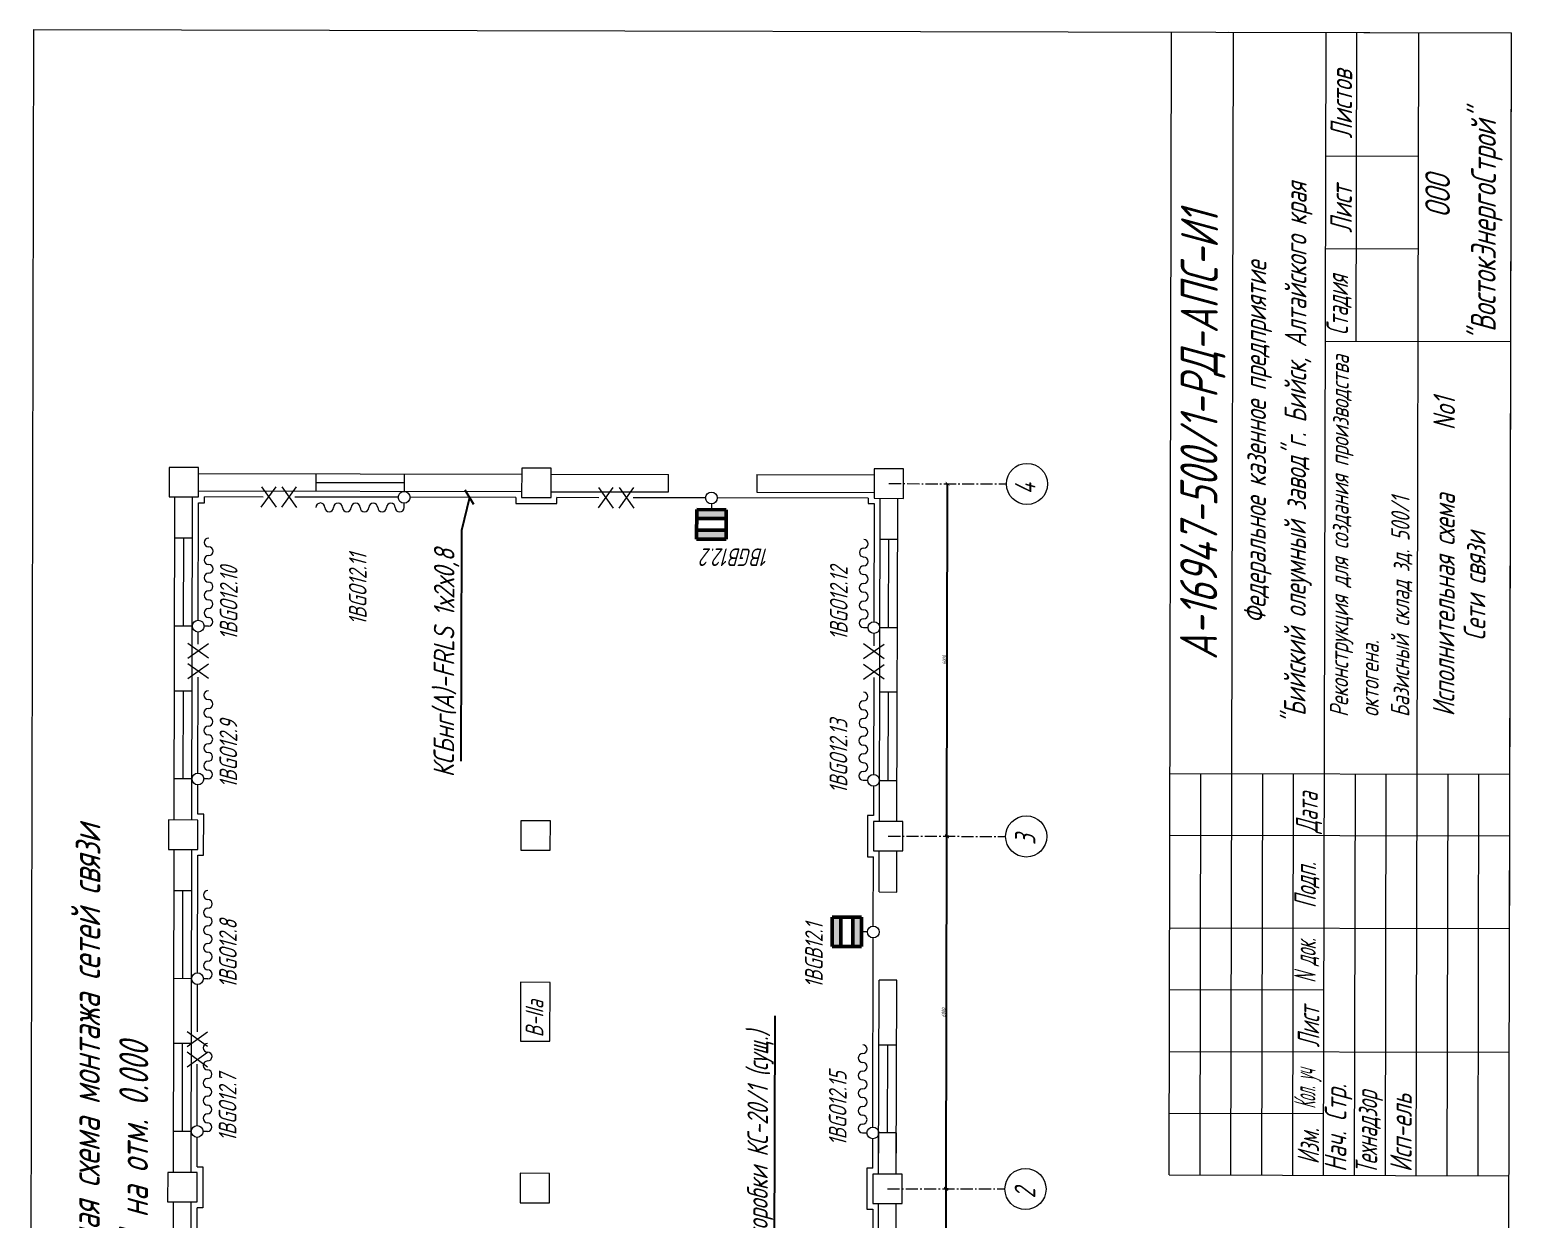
# Model space of a CAD drawing. Header units: millimetres. Extents: x 11147 to 17246, y -744 to 6547.
# Drawn here: x 16260 to 17231, y 1644 to 2423 of the extents above; entities that cross this region are included whole.
import ezdxf
from ezdxf import colors
from ezdxf.entities.mleader import LeaderData, LeaderLine
from ezdxf.math import Vec2, Vec3

# ---------------------------------------------------------------- set-up
doc = ezdxf.new("R2010")
doc.units = ezdxf.units.MM
doc.linetypes.add('gost6', pattern=[12, 8, -1.5, 1, -1.5])
doc.layers.get('Defpoints').update_dxf_attribs({"color": 33})
for name, color, linetype, lineweight in [('Датчики (Вновь)', 2, 'Continuous', 50), ('ИИ_ОФОРМЛЕНИЕ_025', 7, 'Continuous', 25), ('КаБель силовой (Вновь)', 1, 'Continuous', 60), ('Линия выноска', 137, 'Continuous', 20), ('Линия связи (Вновь)', 3, 'Continuous', 60), ('Осевая', 4, 'gost6', 25), ('Размерная', 4, 'Continuous', 25), ('Рамка толстая', 7, 'Continuous', 60), ('Рамка тонкая', 5, 'Continuous', 25), ('Строительный', 251, 'Continuous', 13), ('текст', 7, 'Continuous', 25), ('Эл. аппараты (Вновь)', 93, 'Continuous', 50)]:
    doc.layers.add(name, color=color, linetype=linetype, lineweight=lineweight)
doc.styles.add('Simplex', font='simplex.shx', dxfattribs={"width": 0.7, "oblique": 15})
doc.styles.get("Standard").update_dxf_attribs({"font": 'arial.ttf'})
doc.dimstyles.new('ISO-25', dxfattribs={"dimtxt": 2.5, "dimasz": 2.5, "dimexe": 1.25, "dimexo": 0.625, "dimtad": 1, "dimtxsty": 'Standard', "dimcen": 2.5, "dimadec": 0, "dimazin": 0, "dimtfac": 1, "dimtmove": 0, "dimatfit": 3, "dimfxl": 1, "dimarcsym": 0})

# ---------------------------------------------------------------- blocks, each defined once
blk = doc.blocks.new('_ArchTick')
at = {"color": 0, "linetype": 'ByBlock', "const_width": 0.15}
blk.add_lwpolyline([(-0.5, -0.5), (0.5, 0.5)], dxfattribs=at)
blk = doc.blocks.new('*D138')
at = {"layer": 'Defpoints', "color": 0, "lineweight": 80, "transparency": 16777216}
for p in [(16860.48, 1663.25), (16860.48, 1663.25), (16859.99, 1432.14)]:
    blk.add_point(p, dxfattribs=at)
at = {"layer": 'Размерная', "color": 0, "lineweight": -2, "transparency": 16777216}
for p, q in [((16859.85, 1663.25), (16859.23, 1663.25)), ((16859.99, 1432.14), (16860.48, 1663.25)), ((16860.62, 1432.13), (16861.24, 1432.13))]:
    blk.add_line(p, q, dxfattribs=at)
at = {"layer": 'Размерная', "color": 0, "lineweight": -2, "transparency": 16777216, "xscale": 2.5, "yscale": 2.5, "zscale": 2.5}
for p, rotation in [((16860.48, 1663.25), 89.88075628171742), ((16859.99, 1432.14), 269.8807562817174)]:
    blk.add_blockref('_ArchTick', p, dxfattribs=dict(at, rotation=rotation))
at = {"layer": 'Размерная', "color": 0, "lineweight": 20, "transparency": 16777216, "insert": (16858.36, 1547.7), "char_height": 2.5, "attachment_point": 5, "rotation": 89.88076, "style": 'Simplex'}
blk.add_mtext('6000', dxfattribs=at)
blk = doc.blocks.new('*D134')
at = {"layer": 'Defpoints', "color": 0, "lineweight": 80, "transparency": 16777216}
for p in [(16860.96, 1894.36), (16860.96, 1894.36), (16860.48, 1663.25)]:
    blk.add_point(p, dxfattribs=at)
at = {"layer": 'Размерная', "color": 0, "lineweight": -2, "transparency": 16777216}
for p, q in [((16860.33, 1894.36), (16859.71, 1894.36)), ((16860.48, 1663.25), (16860.96, 1894.36)), ((16861.1, 1663.25), (16861.73, 1663.25))]:
    blk.add_line(p, q, dxfattribs=at)
at = {"layer": 'Размерная', "color": 0, "lineweight": -2, "transparency": 16777216, "xscale": 2.5, "yscale": 2.5, "zscale": 2.5}
for p, rotation in [((16860.96, 1894.36), 89.88075628171742), ((16860.48, 1663.25), 269.8807562817174)]:
    blk.add_blockref('_ArchTick', p, dxfattribs=dict(at, rotation=rotation))
at = {"layer": 'Размерная', "color": 0, "lineweight": 20, "transparency": 16777216, "insert": (16858.84, 1778.81), "char_height": 2.5, "attachment_point": 5, "rotation": 89.88076, "style": 'Simplex'}
blk.add_mtext('6000', dxfattribs=at)
blk = doc.blocks.new('*D135')
at = {"layer": 'Defpoints', "color": 0, "lineweight": 80, "transparency": 16777216}
for p in [(16861.44, 2125.47), (16861.44, 2125.47), (16860.96, 1894.36)]:
    blk.add_point(p, dxfattribs=at)
at = {"layer": 'Размерная', "color": 0, "lineweight": -2, "transparency": 16777216}
for p, q in [((16860.81, 2125.47), (16860.19, 2125.47)), ((16860.96, 1894.36), (16861.44, 2125.47)), ((16861.58, 1894.36), (16862.21, 1894.36))]:
    blk.add_line(p, q, dxfattribs=at)
at = {"layer": 'Размерная', "color": 0, "lineweight": -2, "transparency": 16777216, "xscale": 2.5, "yscale": 2.5, "zscale": 2.5}
for p, rotation in [((16861.44, 2125.47), 89.88075628171742), ((16860.96, 1894.36), 269.8807562817174)]:
    blk.add_blockref('_ArchTick', p, dxfattribs=dict(at, rotation=rotation))
at = {"layer": 'Размерная', "color": 0, "lineweight": 20, "transparency": 16777216, "insert": (16859.32, 2009.92), "char_height": 2.5, "attachment_point": 5, "rotation": 89.88076, "style": 'Simplex'}
blk.add_mtext('6000', dxfattribs=at)
blk = doc.blocks.new('A$C42F14C84')
at = {"layer": 'Датчики (Вновь)', "true_color": 0x000000}
h = blk.add_hatch(color=18, dxfattribs=at)
h.paths.add_polyline_path([(5, 3.5), (5, 5), (0, 5), (0, 3.5)])
h.paths.add_polyline_path([(0, 1.5), (0, 0), (5, 0), (5, 1.5)])
at = {"layer": 'Датчики (Вновь)', "color": 18, "true_color": 0x000000}
for p, q in [((0, 5), (0, 0)), ((5, 5), (0, 5)), ((0, 3.5), (5, 3.5)), ((5, 0), (5, 5)), ((0, 1.5), (5, 1.5)), ((0, 0), (5, 0))]:
    blk.add_line(p, q, dxfattribs=at)
blk = doc.blocks.new('_Oblique')
at = {"color": 0, "linetype": 'ByBlock', "lineweight": -2}
blk.add_line((-0.5, -0.5), (0.5, 0.5), dxfattribs=at)

msp = doc.modelspace()

# ---------------------------------------------------------------- linework, layer by layer
at = {"color": 18, "lineweight": 20, "true_color": 0x000000}
for p, q in [((17006.69388, 1672.34162), (17008.25321, 2421.59)), ((17045.37813, 2421.51273), (17231.00273, 2421.12641)), ((17047.74167, 1935.50676), (17048.75313, 2421.50571)), ((17107.94366, 1672.1309), (17109.503, 2421.37928)), ((17129.33151, 2218.83757), (17129.75295, 2421.33713)), ((17169.2414, 1935.2539), (17170.25286, 2421.25284)), ((17229.70329, 1796.75276), (17231.00273, 2421.12641)), ((17109.33442, 2340.37945), (17170.08429, 2340.25302)), ((17109.20799, 2279.62958), (17169.95785, 2279.50315)), ((17109.08155, 2218.87972), (17230.58129, 2218.62685)), ((17007.24175, 1935.59105), (17229.99127, 1935.12746)), ((17026.94384, 1672.29948), (17027.49171, 1935.54891)), ((17047.19379, 1672.25733), (17047.74167, 1935.50676)), ((17067.44375, 1672.21519), (17067.99162, 1935.46462)), ((17087.6937, 1672.17304), (17088.24158, 1935.42247)), ((17128.19362, 1672.08876), (17128.74149, 1935.33819)), ((17148.44357, 1672.04661), (17148.99145, 1935.29604)), ((17168.69353, 1672.00447), (17169.2414, 1935.2539)), ((17188.94349, 1671.96232), (17189.49136, 1935.21175)), ((17209.19344, 1671.92018), (17209.74132, 1935.16961)), ((17007.15747, 1895.09114), (17229.90698, 1894.62755)), ((17007.03103, 1834.34127), (17229.78055, 1833.87768)), ((17006.94675, 1793.84136), (17108.19653, 1793.63064)), ((17006.86246, 1753.34145), (17229.61197, 1752.87786)), ((17006.77817, 1712.84153), (17108.02795, 1712.63081)), ((17006.69388, 1672.34162), (17229.4434, 1671.87803))]:
    msp.add_line(p, q, dxfattribs=at)
at = {"layer": 'КаБель силовой (Вновь)', "lineweight": 20}
for p, q in [((16505.10574, 2109.84243), (16505.11175, 2112.73133)), ((16376.869, 2032.10878), (16373.98011, 2032.1148)), ((16806.35158, 2031.21495), (16809.24047, 2031.20893)), ((16376.66057, 1931.96038), (16373.77168, 1931.96639)), ((16806.14315, 1931.06654), (16809.03205, 1931.06053)), ((16376.38801, 1800.99708), (16373.49912, 1801.0031)), ((16376.17959, 1700.84868), (16373.29069, 1700.85469)), ((16805.66216, 1699.95484), (16808.55106, 1699.94883))]:
    msp.add_line(p, q, dxfattribs=at)
for centre, start, end in [((16450.21671, 2109.95667), 359.88075628, 179.88075628), ((16455.9945, 2109.94464), 179.88075628, 359.88075628), ((16461.77229, 2109.93262), 359.88075628, 179.88075628), ((16467.55009, 2109.92059), 179.88075628, 359.88075628), ((16473.32788, 2109.90857), 359.88075628, 179.88075628), ((16479.10567, 2109.89655), 179.88075628, 359.88075628), ((16484.88346, 2109.88452), 359.88075628, 179.88075628), ((16490.66126, 2109.8725), 179.88075628, 359.88075628), ((16496.43905, 2109.86047), 359.88075628, 179.88075628), ((16502.21684, 2109.84845), 179.88075628, 359.88075628), ((16376.98324, 2086.99781), 89.88075628, 269.88075628), ((16806.46581, 2086.10397), 269.88075628, 89.88075628), ((16376.97121, 2081.22002), 269.88075628, 89.88075628), ((16806.45379, 2080.32618), 89.88075628, 269.88075628), ((16376.95919, 2075.44223), 89.88075628, 269.88075628), ((16376.94716, 2069.66444), 269.88075628, 89.88075628), ((16806.42974, 2068.7706), 89.88075628, 269.88075628), ((16806.44176, 2074.54839), 269.88075628, 89.88075628), ((16376.93514, 2063.88664), 89.88075628, 269.88075628), ((16376.92311, 2058.10885), 269.88075628, 89.88075628), ((16806.40569, 2057.21501), 89.88075628, 269.88075628), ((16806.41771, 2062.9928), 269.88075628, 89.88075628), ((16376.91109, 2052.33106), 89.88075628, 269.88075628), ((16806.39366, 2051.43722), 269.88075628, 89.88075628), ((16376.88704, 2040.77547), 89.88075628, 269.88075628), ((16376.89906, 2046.55327), 269.88075628, 89.88075628), ((16806.38164, 2045.65943), 89.88075628, 269.88075628), ((16806.36962, 2039.88163), 269.88075628, 89.88075628), ((16376.87502, 2034.99768), 269.88075628, 89.88075628), ((16806.35759, 2034.10384), 89.88075628, 269.88075628), ((16376.77481, 1986.84941), 89.88075628, 269.88075628), ((16376.76278, 1981.07162), 269.88075628, 89.88075628), ((16806.24536, 1980.17778), 89.88075628, 269.88075628), ((16806.25738, 1985.95557), 269.88075628, 89.88075628), ((16376.75076, 1975.29382), 89.88075628, 269.88075628), ((16376.73874, 1969.51603), 269.88075628, 89.88075628), ((16806.23333, 1974.39999), 269.88075628, 89.88075628), ((16376.72671, 1963.73824), 89.88075628, 269.88075628), ((16806.22131, 1968.62219), 89.88075628, 269.88075628), ((16806.20929, 1962.8444), 269.88075628, 89.88075628), ((16376.70266, 1952.18265), 89.88075628, 269.88075628), ((16376.71469, 1957.96045), 269.88075628, 89.88075628), ((16806.19726, 1957.06661), 89.88075628, 269.88075628), ((16806.18524, 1951.28882), 269.88075628, 89.88075628), ((16376.67861, 1940.62707), 89.88075628, 269.88075628), ((16376.69064, 1946.40486), 269.88075628, 89.88075628), ((16806.17321, 1945.51102), 89.88075628, 269.88075628), ((16376.66659, 1934.84928), 269.88075628, 89.88075628), ((16806.14916, 1933.95544), 89.88075628, 269.88075628), ((16806.16119, 1939.73323), 269.88075628, 89.88075628), ((16376.50225, 1855.88611), 89.88075628, 269.88075628), ((16376.4782, 1844.33053), 89.88075628, 269.88075628), ((16376.49022, 1850.10832), 269.88075628, 89.88075628), ((16376.46617, 1838.55274), 269.88075628, 89.88075628), ((16376.45415, 1832.77494), 89.88075628, 269.88075628), ((16376.44213, 1826.99715), 269.88075628, 89.88075628), ((16376.4301, 1821.21936), 89.88075628, 269.88075628), ((16376.41808, 1815.44157), 269.88075628, 89.88075628), ((16376.40605, 1809.66377), 89.88075628, 269.88075628), ((16376.39403, 1803.88598), 269.88075628, 89.88075628), ((16376.29382, 1755.73771), 89.88075628, 269.88075628), ((16376.2818, 1749.95992), 269.88075628, 89.88075628), ((16805.76437, 1749.06608), 89.88075628, 269.88075628), ((16805.77639, 1754.84387), 269.88075628, 89.88075628), ((16376.26977, 1744.18212), 89.88075628, 269.88075628), ((16376.25775, 1738.40433), 269.88075628, 89.88075628), ((16805.74032, 1737.51049), 89.88075628, 269.88075628), ((16805.75235, 1743.28829), 269.88075628, 89.88075628), ((16376.24572, 1732.62654), 89.88075628, 269.88075628), ((16376.2337, 1726.84875), 269.88075628, 89.88075628), ((16805.7283, 1731.7327), 269.88075628, 89.88075628), ((16376.22167, 1721.07095), 89.88075628, 269.88075628), ((16805.71627, 1725.95491), 89.88075628, 269.88075628), ((16805.70425, 1720.17712), 269.88075628, 89.88075628), ((16376.19762, 1709.51537), 89.88075628, 269.88075628), ((16376.20965, 1715.29316), 269.88075628, 89.88075628), ((16805.69222, 1714.39932), 89.88075628, 269.88075628), ((16805.6802, 1708.62153), 269.88075628, 89.88075628), ((16376.1856, 1703.73758), 269.88075628, 89.88075628), ((16805.66817, 1702.84374), 89.88075628, 269.88075628)]:
    msp.add_arc(centre, 2.8889, start, end, dxfattribs=at)
at = {"layer": 'Линия связи (Вновь)', "lineweight": 20}
for p, q in [((16411.49753, 2110.03725), (16421.15524, 2123.49873)), ((16411.52559, 2123.51877), (16421.12719, 2110.01721)), ((16424.97905, 2110.00919), (16434.63676, 2123.47067)), ((16425.00711, 2123.49071), (16434.6087, 2109.98915)), ((16632.57961, 2109.57714), (16642.23732, 2123.03861)), ((16632.60767, 2123.05865), (16642.20927, 2109.55709)), ((16646.06113, 2109.54908), (16655.71884, 2123.01055)), ((16646.08919, 2123.03059), (16655.69078, 2109.52904)), ((16370.13626, 2035.97467), (16370.29659, 2113.01191)), ((16370.29659, 2113.01191), (16374.14845, 2113.00389)), ((16374.14845, 2113.00389), (16374.15647, 2116.85575)), ((16412.70288, 2116.77553), (16374.15647, 2116.85575)), ((16501.2679, 2116.59121), (16433.43383, 2116.73238)), ((16578.30514, 2116.43088), (16508.97163, 2116.57518)), ((16578.30514, 2116.43088), (16578.29712, 2112.57902)), ((16578.29712, 2112.57902), (16605.26015, 2112.5229)), ((16605.26015, 2112.5229), (16605.26817, 2116.37476)), ((16632.79769, 2116.31747), (16605.26817, 2116.37476)), ((16702.73114, 2116.17192), (16655.24016, 2116.27076)), ((16706.57499, 2112.31205), (16706.56697, 2108.46018)), ((16809.41684, 2115.94989), (16710.43487, 2116.15589)), ((16809.41684, 2115.94989), (16809.40955, 2112.44784)), ((16809.40955, 2112.44784), (16813.26141, 2112.43982)), ((16813.26141, 2112.43982), (16813.10035, 2035.05278)), ((16363.34394, 2011.21271), (16376.8455, 2020.8143)), ((16376.82546, 2011.18465), (16363.36398, 2020.84236)), ((16370.10362, 2020.2919), (16370.12023, 2028.27095)), ((16813.08432, 2027.34905), (16813.0675, 2019.2679)), ((16806.3091, 2010.80542), (16819.81066, 2020.40702)), ((16819.79062, 2010.77736), (16806.32914, 2020.43508)), ((16363.31588, 1997.73119), (16376.81744, 2007.33279)), ((16376.7974, 1997.70313), (16363.33592, 2007.36085)), ((16806.28104, 1997.32391), (16819.7826, 2006.9255)), ((16819.76256, 1997.29585), (16806.30109, 2006.95356)), ((16369.92783, 1935.82627), (16370.05882, 1998.7668)), ((16813.0241, 1998.41361), (16812.89192, 1934.90438)), ((16369.87172, 1908.86324), (16369.9118, 1928.12255)), ((16812.87589, 1927.20065), (16812.83581, 1907.94134)), ((16373.72358, 1908.85522), (16369.87172, 1908.86324)), ((16373.66746, 1881.89219), (16373.72358, 1908.85522)), ((16808.98395, 1907.94936), (16808.92783, 1880.98633)), ((16812.83581, 1907.94134), (16808.98395, 1907.94936)), ((16369.65527, 1804.86297), (16369.8156, 1881.90021)), ((16369.8156, 1881.90021), (16373.66746, 1881.89219)), ((16808.92783, 1880.98633), (16812.77969, 1880.97831)), ((16812.68502, 1835.49011), (16812.77969, 1880.97831)), ((16808.82514, 1831.64627), (16804.97328, 1831.65428)), ((16812.41093, 1703.79268), (16812.66899, 1827.78639)), ((16369.57473, 1766.16477), (16369.63924, 1797.15925)), ((16362.81411, 1756.63352), (16376.31567, 1766.23512)), ((16376.29563, 1756.60547), (16362.83415, 1766.26318)), ((16362.78605, 1743.15201), (16376.28761, 1752.7536)), ((16376.26757, 1743.12395), (16362.80609, 1752.78166)), ((16369.44684, 1704.71457), (16369.53047, 1744.89827)), ((16369.39073, 1677.75154), (16369.43081, 1697.01085)), ((16812.35482, 1676.82964), (16812.3949, 1696.08895)), ((16369.39073, 1677.75154), (16373.24259, 1677.74352)), ((16373.24259, 1677.74352), (16373.18647, 1650.78049)), ((16808.50296, 1676.83766), (16808.44684, 1649.87463)), ((16812.35482, 1676.82964), (16808.50296, 1676.83766)), ((16369.17428, 1573.75128), (16369.33461, 1650.78851)), ((16373.18647, 1650.78049), (16369.33461, 1650.78851)), ((16808.44684, 1649.87463), (16812.2987, 1649.86661)), ((16812.2987, 1649.86661), (16812.13837, 1572.82938))]:
    msp.add_line(p, q, dxfattribs=at)
at = {"layer": 'Осевая', "lineweight": 20}
for p, q in [((16822.91839, 2125.55149), (16899.95563, 2125.39116)), ((16822.4374, 1894.43979), (16899.47464, 1894.27946)), ((16821.95642, 1663.32809), (16898.99365, 1663.16776))]:
    msp.add_line(p, q, dxfattribs=at)
at = {"layer": 'Рамка толстая', "color": 18, "lineweight": 20, "true_color": 0x000000}
for p, q in [((16259.60534, 1090.0202), (16262.37983, 2423.14231)), ((16262.37983, 2423.14231), (17231.00273, 2421.12641)), ((17228.22824, 1088.0043), (17231.00273, 2421.12641))]:
    msp.add_line(p, q, dxfattribs=at)
at = {"layer": 'Рамка тонкая', "lineweight": 20}
for p, q in [((16581.49564, 1798.64428), (16581.41547, 1760.12566)), ((16600.75495, 1798.60419), (16581.49564, 1798.64428)), ((16600.67478, 1760.08558), (16600.75495, 1798.60419)), ((16581.41547, 1760.12566), (16600.67478, 1760.08558))]:
    msp.add_line(p, q, dxfattribs=at)
for centre in [(16913.43714, 2125.3631), (16912.95615, 1894.2514), (16912.47516, 1663.1397)]:
    msp.add_circle(centre, 13.48155, dxfattribs=at)
at = {"layer": 'Строительный', "lineweight": 20}
for p, q in [((16351.08538, 2136.16316), (16351.0453, 2116.90385)), ((16370.34469, 2136.12308), (16351.08538, 2136.16316)), ((16370.30461, 2116.86377), (16370.34469, 2136.12308)), ((16370.33667, 2132.27122), (16582.18907, 2131.83031)), ((16447.34986, 2120.5553), (16447.37391, 2132.11089)), ((16505.15183, 2131.99064), (16505.12778, 2120.43505)), ((16582.19708, 2135.68217), (16582.157, 2116.42286)), ((16601.45639, 2135.64209), (16582.19708, 2135.68217)), ((16601.41631, 2116.38278), (16601.45639, 2135.64209)), ((16601.44837, 2131.79023), (16678.48561, 2131.6299)), ((16678.46156, 2120.07431), (16678.48561, 2131.6299)), ((16736.26353, 2131.50965), (16736.23948, 2119.95406)), ((16736.26353, 2131.50965), (16813.30076, 2131.34932)), ((16813.30878, 2135.20118), (16813.2687, 2115.94187)), ((16832.56809, 2135.1611), (16813.30878, 2135.20118)), ((16832.52801, 2115.90179), (16832.56809, 2135.1611)), ((16370.31262, 2120.71563), (16582.16502, 2120.27472)), ((16447.36188, 2126.33309), (16505.13981, 2126.21285)), ((16601.42432, 2120.23464), (16678.46156, 2120.07431)), ((16736.23948, 2119.95406), (16813.27672, 2119.79373)), ((16351.0453, 2116.90385), (16370.30461, 2116.86377)), ((16354.45625, 1905.04344), (16354.89716, 2116.89584)), ((16366.01184, 1905.01939), (16366.45275, 2116.87179)), ((16582.157, 2116.42286), (16601.41631, 2116.38278)), ((16813.2687, 2115.94187), (16832.52801, 2115.90179)), ((16816.67965, 1904.08147), (16817.12056, 2115.93386)), ((16828.23524, 1904.05742), (16828.67615, 2115.90981)), ((16354.84105, 2089.9328), (16366.39663, 2089.90875)), ((16360.49859, 2032.14285), (16360.61884, 2089.92078)), ((16828.62003, 2088.94678), (16817.06444, 2088.97082)), ((16822.72199, 2031.18088), (16822.84224, 2088.9588)), ((16366.27638, 2032.13083), (16354.7208, 2032.15488)), ((16816.9442, 2031.1929), (16828.49978, 2031.16885)), ((16354.63262, 1989.7844), (16366.1882, 1989.76035)), ((16360.29016, 1931.99445), (16360.41041, 1989.77238)), ((16828.4116, 1988.79837), (16816.85602, 1988.82242)), ((16822.51356, 1931.03247), (16822.63381, 1988.8104)), ((16366.06795, 1931.98243), (16354.51237, 1932.00648)), ((16816.73577, 1931.0445), (16828.29135, 1931.02045)), ((16350.60439, 1905.05146), (16350.56431, 1885.79215)), ((16369.8637, 1905.01138), (16350.60439, 1905.05146)), ((16369.82362, 1885.75207), (16369.8637, 1905.01138)), ((16581.71609, 1904.57047), (16581.67601, 1885.31116)), ((16600.9754, 1904.53039), (16581.71609, 1904.57047)), ((16600.93532, 1885.27108), (16600.9754, 1904.53039)), ((16812.82779, 1904.08948), (16812.78771, 1884.83017)), ((16832.0871, 1904.0494), (16812.82779, 1904.08948)), ((16832.04702, 1884.79009), (16832.0871, 1904.0494)), ((16350.56431, 1885.79215), (16369.82362, 1885.75207)), ((16353.97527, 1673.93174), (16354.41617, 1885.78414)), ((16365.53085, 1673.9077), (16365.97176, 1885.76009)), ((16581.67601, 1885.31116), (16600.93532, 1885.27108)), ((16812.78771, 1884.83017), (16832.04702, 1884.79009)), ((16816.58346, 1857.85913), (16816.63957, 1884.82216)), ((16828.13904, 1857.83508), (16828.19516, 1884.79811)), ((16354.36006, 1858.8211), (16365.91564, 1858.79705)), ((16360.0176, 1801.03115), (16360.13785, 1858.80908)), ((16816.58346, 1857.85913), (16828.13904, 1857.83508)), ((16365.79539, 1801.01913), (16354.23981, 1801.04318)), ((16816.19866, 1672.96977), (16816.46321, 1800.0812)), ((16828.01879, 1800.05715), (16816.46321, 1800.0812)), ((16827.75425, 1672.94572), (16828.01879, 1800.05715)), ((16354.15163, 1758.6727), (16365.70721, 1758.64865)), ((16359.80917, 1700.88275), (16359.92942, 1758.66068)), ((16816.37503, 1757.71072), (16827.93061, 1757.68667)), ((16822.03257, 1699.92077), (16822.15282, 1757.6987)), ((16365.58697, 1700.87073), (16354.03138, 1700.89478)), ((16816.19866, 1672.96977), (16816.25478, 1699.9328)), ((16827.81036, 1699.90875), (16816.25478, 1699.9328)), ((16827.75425, 1672.94572), (16827.81036, 1699.90875)), ((16350.1234, 1673.93976), (16350.08332, 1654.68045)), ((16369.38271, 1673.89968), (16350.1234, 1673.93976)), ((16369.34263, 1654.64037), (16369.38271, 1673.89968)), ((16581.2351, 1673.45877), (16581.19502, 1654.19946)), ((16600.49441, 1673.41869), (16581.2351, 1673.45877)), ((16600.45433, 1654.15938), (16600.49441, 1673.41869)), ((16812.3468, 1672.97778), (16812.30672, 1653.71847)), ((16831.60611, 1672.9377), (16812.3468, 1672.97778)), ((16831.56603, 1653.67839), (16831.60611, 1672.9377)), ((16350.08332, 1654.68045), (16369.34263, 1654.64037)), ((16353.49428, 1442.82004), (16353.93518, 1654.67244)), ((16365.04986, 1442.796), (16365.49077, 1654.64839)), ((16581.19502, 1654.19946), (16600.45433, 1654.15938)), ((16812.30672, 1653.71847), (16831.56603, 1653.67839)), ((16815.71767, 1441.85807), (16816.15858, 1653.71046)), ((16827.27326, 1441.83402), (16827.71417, 1653.68641))]:
    msp.add_line(p, q, dxfattribs=at)
at = {"layer": 'Эл. аппараты (Вновь)', "lineweight": 20}
for centre in [(16505.11977, 2116.58319), (16505.11977, 2116.58319), (16706.583, 2116.16391), (16370.12825, 2032.12281), (16370.12825, 2032.12281), (16813.09234, 2031.20092), (16813.09234, 2031.20092), (16369.91982, 1931.97441), (16369.91982, 1931.97441), (16812.88391, 1931.05251), (16812.88391, 1931.05251), (16812.67701, 1831.63825), (16369.64726, 1801.01111), (16369.64726, 1801.01111), (16369.43883, 1700.86271), (16369.43883, 1700.86271), (16812.40292, 1699.94081), (16812.40292, 1699.94081)]:
    msp.add_circle(centre, 3.85187, dxfattribs=at)

# ---------------------------------------------------------------- block references
at = {"layer": 'Строительный', "lineweight": 20, "xscale": 3.851869999999999, "yscale": 3.851869999999999, "zscale": 3.851869999999999}
for p, rotation in [((16716.19674, 2108.44015), 179.8807562816986), ((16804.95325, 1822.02451), 89.88075628169861)]:
    msp.add_blockref('A$C42F14C84', p, dxfattribs=dict(at, rotation=rotation))

# ---------------------------------------------------------------- texts
at = {"color": 18, "lineweight": 20, "true_color": 0x000000, "style": 'Simplex', "oblique": 15}
for s, height, width, p in [('Листов', 14.175, 0.7, (17126.57059, 2351.73509)), ('"ВостокЭнергоСтрой"', 16.2, 0.7, (17220.64835, 2218.25339)), ('"Бийский олеумный завод"г. Бийск, Алтайского края', 14.175, 0.7, (17096.07041, 1967.28572)), ('Лист', 14.175, 0.7, (17126.44187, 2289.88749)), ('ООО', 16.2, 0.7, (17190.73264, 2299.96957)), ('А-16947-500/1-РД-АПС-И1', 24.3, 0.7, (17038.06103, 2010.03149)), ('Федеральное казенное предприятие', 14.175, 0.7, (17069.88381, 2033.81142)), ('Стадия', 14.175, 0.6, (17123.93975, 2222.80058)), ('No1', 14.175, 0.7, (17194.04134, 2160.57537)), ('Исполнительная схема ', 14.175, 0.7, (17193.65094, 1972.99327)), ('Сети связи', 14.175, 0.7, (17213.96238, 2022.5712)), ('Дата', 14.175, 0.6, (17104.02293, 1896.41522)), ('Подп.', 14.175, 0.6, (17102.90803, 1847.21383)), ('док.', 14.175, 0.5, (17102.82952, 1809.48781)), ('N', 14.175, 0.5, (17102.80605, 1798.21378)), ('Лист', 14.175, 0.6, (17105.08073, 1756.01141)), ('Кол. уч', 14.175, 0.4, (17102.63432, 1715.69598)), ('Нач. Стр.', 14.175, 0.7, (17122.79812, 1674.25999)), ('Технадзор', 14.175, 0.6, (17143.04527, 1672.86785)), ('Исп-ель', 14.175, 0.7, (17165.66053, 1674.17078)), ('Изм.', 14.175, 0.6, (17104.92115, 1679.33677))]:
    msp.add_text(s, height=height, rotation=89.88075628, dxfattribs=dict(at, width=width)).set_placement(p)
at = {"layer": 'ИИ_ОФОРМЛЕНИЕ_025', "lineweight": 20, "insert": (17111.99203, 1972.5649), "char_height": 12, "attachment_point": 1, "rotation": 89.88075628}
msp.add_mtext_dynamic_manual_height_columns('{\\Fsimplex|c204;\\Q15;\\W0.7;\\C256;\\c0;Реконструкция для создания производства октогена. \\PБазисный склад зд. 500/1}', width=276.2589272, gutter_width=12.5, heights=[0], dxfattribs=at)
at = {"layer": 'текст', "lineweight": 20, "attachment_point": 1, "style": 'Simplex'}
for s, width, insert, char_height, rotation in [('\\pi-0.40314;4', 6.0958109, (16905.56876, 2118.85696), 13.481545, 89.88075628), ('\\pi-26.396;1BGO12.11', 5, (16468.93803, 2059.28916), 11.55561, 89.88075628), ('\\pi-24.368;1BGB12.2', 5, (16720.17061, 2071.50009), 11.55561, 179.88075628), ('\\pi-27.642;1BGO12.10', 5, (16384.32634, 2050.66656), 11.55561, 89.88075628), ('\\pi-27.642;1BGO12.12', 5, (16784.29121, 2050.55261), 11.55561, 89.88075628), ('\\pi-24.442;1BGO12.9', 5, (16384.11792, 1950.51816), 11.55561, 89.88075628), ('\\pi-27.937;1BGO12.13', 5, (16784.08278, 1950.4042), 11.55561, 89.88075628), ('\\pi-1.3352;3', 6.0958109, (16905.53077, 1889.9388), 13.481545, 89.88075628), ('\\pi-24.635;1BGO12.8', 5, (16383.84536, 1819.55486), 11.55561, 89.88075628), ('\\pi-23.122;1BGB12.1', 5, (16768.01319, 1818.05064), 11.55561, 89.88075628), ('\\pi-10.477;B-IIa', 10, (16584.80499, 1773.12882), 11.55561, 89.88075628), ('\\pi-25.048;1BGO12.7', 5, (16383.63693, 1719.40646), 11.55561, 89.88075628), ('\\pi-27.745;1BGO12.15', 5, (16783.6018, 1719.2925), 11.55561, 89.88075628), ('\\pi-1.3352;2', 6.0958109, (16905.36838, 1658.33849), 13.481545, 89.88075628)]:
    msp.add_mtext_dynamic_manual_height_columns(s, width=width, gutter_width=12.5, heights=[0], dxfattribs=dict(at, insert=insert, char_height=char_height, rotation=rotation))
at = {"layer": 'текст', "lineweight": 20, "ltscale": 100, "insert": (16286.23737, 1514.3412), "char_height": 19, "width": 935.104, "attachment_point": 1, "rotation": 89.88075628, "style": 'Simplex'}
msp.add_mtext('Исполнительная схема монтажа сетей связи\\PПлан зд.500/1 на отм. 0.000', dxfattribs=at)

# ---------------------------------------------------------------- dimensions: what is measured, and where the dimension line sits
at = {"layer": 'Размерная', "lineweight": 20}
dim = msp.add_linear_dim(base=(16861.43701, 2125.47132), p1=(16860.95602, 1894.35962), p2=(16861.43701, 2125.47132), angle=89.88075628, text='6000', dimstyle='ISO-25', override={"dimlfac": 100, "dimtxsty": 'Simplex', "dimblk1": 'ArchTick', "dimblk2": 'ArchTick', "dimsah": 1}, dxfattribs=at)
dim.commit()
dim.dimension.update_dxf_attribs({"geometry": '*D135', "text_midpoint": (16859.32152, 2009.91937)})
for base, p1, p2, picture, middle in [((16860.95602, 1894.35962), (16860.47503, 1663.24792), (16860.95602, 1894.35962), '*D134', (16860.71553, 1778.80377)), ((16860.47503, 1663.24792), (16859.99404, 1432.13622), (16860.47503, 1663.24792), '*D138', (16860.23454, 1547.69207))]:
    dim = msp.add_linear_dim(base=base, p1=p1, p2=p2, angle=89.88075628, text='6000', dimstyle='ISO-25', override={"dimlfac": 100, "dimtxsty": 'Simplex', "dimblk1": 'ArchTick', "dimblk2": 'ArchTick', "dimsah": 1}, dxfattribs=at)
    dim.commit()
    dim.dimension.update_dxf_attribs({"geometry": picture, "text_midpoint": middle, "dimtype": 160})

# ---------------------------------------------------------------- leaders
at = {"layer": 'Линия выноска', "lineweight": 20}
ml = msp.add_multileader_mtext('Standard', dxfattribs=at)
ml.set_content('{\\Fgost|c204;\\W1;\\C256;\\c0;КСБнг(А)-FRLS 1х2х0,8}', color=2, style='Simplex')
ml.set_leader_properties()
ml.set_arrow_properties(name='OBLIQUE')
ml.build(insert=Vec2(0, 0))
ml.multileader.update_dxf_attribs({"text_left_attachment_type": 6, "text_right_attachment_type": 6, "dogleg_length": 8.32248, "arrow_head_size": 7.70374})
ctx = ml.context
ctx.base_point, ctx.char_height, ctx.arrow_head_size, ctx.landing_gap_size, ctx.plane_origin, ctx.plane_x_axis, ctx.plane_y_axis = Vec3(16542.14727, 1837.55095), 13.481545, 7.70374, 7.70374, Vec3(16534.03855, 1851.53158), Vec3(0.002081194, 0.999997834), Vec3(-0.999997834, 0.002081194)
ctx.left_attachment, ctx.right_attachment, ctx.text_align_type = 6, 6, 2
notes = []
notes.append((ctx, [(1, (1, 1, 0), (16542.68273, 2094.83573), (-0.002081194, -0.999997834), 4.45944, [(0, [(16548.04745, 2116.49385)], 0, [])])]))
ctx.mtext.insert, ctx.mtext.text_direction, ctx.mtext.rotation, ctx.mtext.alignment, ctx.mtext.flow_direction = Vec3(16524.68206, 2082.70998), Vec3(0.002081194, 0.999997834), 1.568715131, 3, 5
ml = msp.add_multileader_mtext('Standard', dxfattribs=at)
ml.set_content('\\pxsm0.75;{\\C256;\\c0;500/1-ОПС от клеммной коробки КС-20/1 (сущ.) }', color=2, style='Simplex')
ml.set_leader_properties()
ml.set_arrow_properties(name='OBLIQUE')
ml.build(insert=Vec2(0, 0))
ml.multileader.update_dxf_attribs({"text_left_attachment_type": 6, "text_right_attachment_type": 6, "dogleg_length": 0, "arrow_head_size": 7.70374})
ctx = ml.context
ctx.base_point, ctx.char_height, ctx.arrow_head_size, ctx.landing_gap_size, ctx.plane_origin, ctx.plane_x_axis, ctx.plane_y_axis = Vec3(16747.64926, 1467.12926), 13.481545, 7.70374, 7.70374, Vec3(17088.20098, 1972.73281), Vec3(0.002081194, 0.999997834), Vec3(-0.999997834, 0.002081194)
ctx.left_attachment, ctx.right_attachment = 6, 6
notes.append((ctx, [(0, (1, 1, 0), (16747.64926, 1467.12926), (1, 0), 0, [(0, [(16757.89967, 1422.71901)], 0, [])])]))
ctx.mtext.insert, ctx.mtext.text_direction, ctx.mtext.rotation, ctx.mtext.flow_direction = Vec3(16729.68994, 1474.87039), Vec3(0.002081194, 0.999997834), 1.568715131, 5
for ctx, leaders in notes:
    for number, flags, end, landing, length, lines in leaders:
        leader = LeaderData()
        leader.index, (leader.has_last_leader_line, leader.has_dogleg_vector, leader.attachment_direction) = number, flags
        leader.last_leader_point, leader.dogleg_vector, leader.dogleg_length = Vec3(end), Vec3(landing), length
        for number, points, colour, breaks in lines:
            line = LeaderLine()
            line.index, line.vertices, line.color, line.breaks = number, Vec3.list(points), colors.encode_raw_color(colour), breaks
            leader.lines.append(line)
        ctx.leaders.append(leader)

doc.saveas('drawing.dxf')
